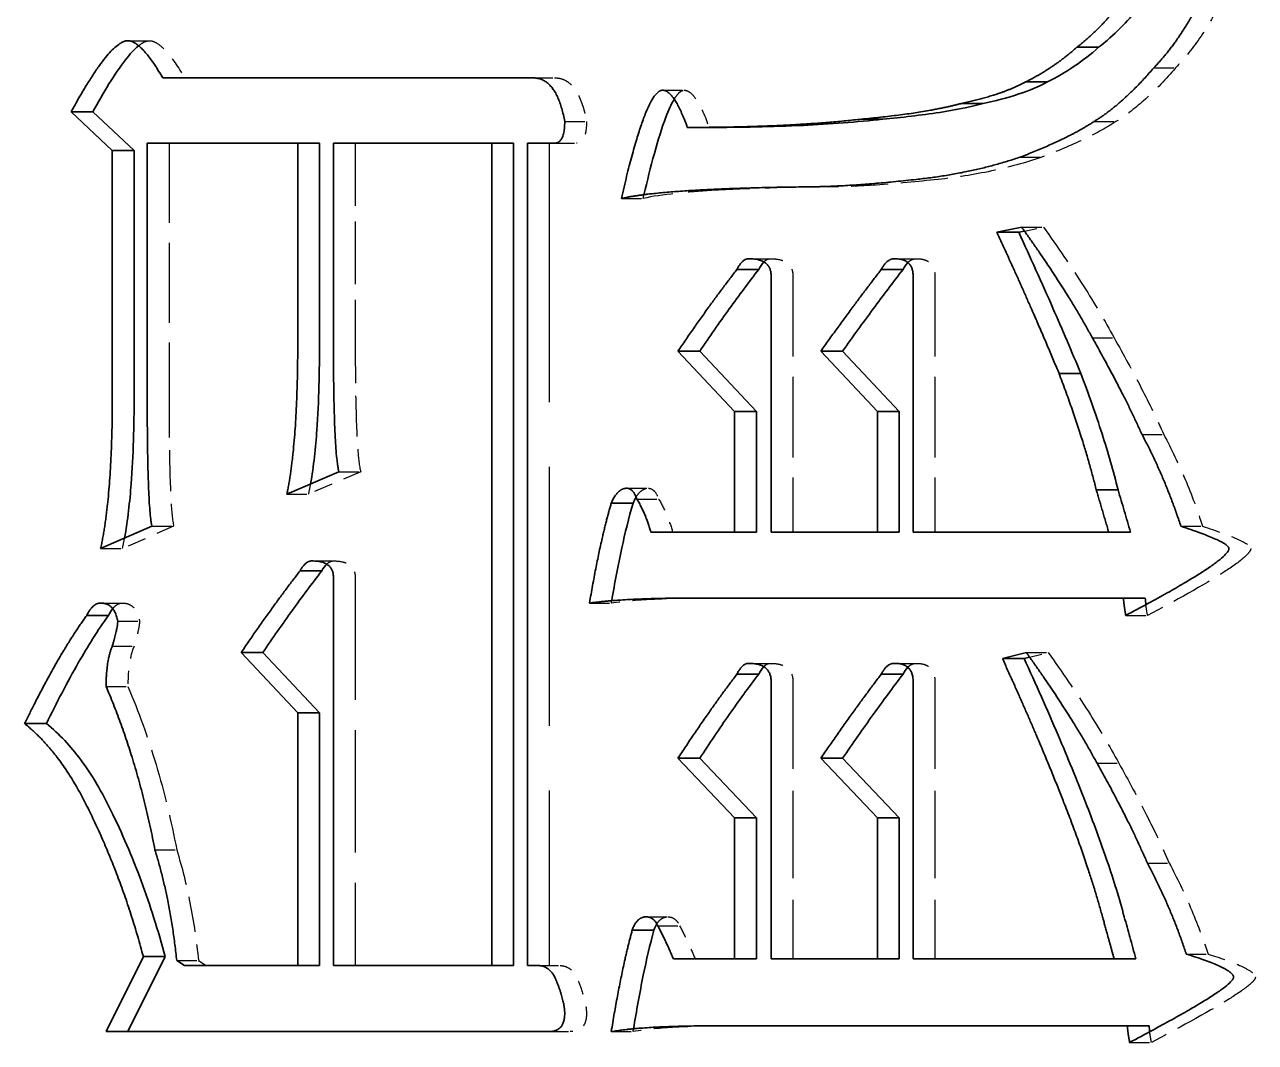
# Model space of a CAD drawing. Header units: millimetres. Extents: x 200 to 5740, y 200 to 4000.
# Drawn here: x 2017.54 to 2027.2, y 3589.88 to 3597.87 of the extents above; entities that cross this region are included whole.
import ezdxf

# ---------------------------------------------------------------- set-up
doc = ezdxf.new("R2010")
doc.units = ezdxf.units.MM
doc.header["$LTSCALE"] = 20
doc.linetypes.add('DASHED', pattern=[0.2067, 0.1654, -0.0413])
doc.layers.add('可見 (ISO)', color=7, linetype='Continuous', lineweight=35)
doc.layers.add('隱藏 (ISO)', color=7, linetype='DASHED', lineweight=25)

msp = doc.modelspace()

# ---------------------------------------------------------------- linework, layer by layer
at = {"layer": '可見 (ISO)'}
for p, q in [((2025.8026, 3597.6896), (2025.9736, 3597.6896)), ((2018.6262, 3597.4497), (2021.5321, 3597.4497)), ((2025.4006, 3597.4173), (2025.5716, 3597.4173)), ((2024.8949, 3597.2487), (2025.0659, 3597.2487)), ((2018.2303, 3596.8792), (2017.9074, 3597.1839)), ((2017.9074, 3597.1839), (2018.0784, 3597.1839)), ((2018.4013, 3596.8792), (2018.0784, 3597.1839)), ((2024.109, 3597.1256), (2024.2801, 3597.1256)), ((2022.7444, 3597.0607), (2022.9154, 3597.0607)), ((2018.5044, 3596.9375), (2018.5044, 3594.9473)), ((2019.6862, 3596.9375), (2018.5044, 3596.9375)), ((2019.6862, 3596.9375), (2019.8573, 3596.9375)), ((2019.6862, 3595.3751), (2019.6862, 3596.9375)), ((2019.8573, 3595.3751), (2019.8573, 3596.9375)), ((2019.9665, 3596.9375), (2019.9665, 3595.3751)), ((2021.2092, 3596.9375), (2019.9665, 3596.9375)), ((2021.2092, 3596.9375), (2021.3803, 3596.9375)), ((2021.2092, 3590.4805), (2021.2092, 3596.9375)), ((2021.3803, 3590.4805), (2021.3803, 3596.9375)), ((2021.7027, 3596.9375), (2021.4895, 3596.9375)), ((2021.4895, 3596.9375), (2021.4895, 3590.4805)), ((2018.2303, 3594.9473), (2018.2303, 3596.8792)), ((2018.2303, 3596.8792), (2018.4013, 3596.8792)), ((2018.4013, 3594.9473), (2018.4013, 3596.8792)), ((2025.1751, 3596.2374), (2025.3701, 3596.2763)), ((2025.1751, 3596.2374), (2025.3462, 3596.2374)), ((2025.3462, 3596.2374), (2025.3914, 3596.2464)), ((2023.1343, 3595.9456), (2023.3053, 3595.9456)), ((2024.2674, 3595.9456), (2024.4384, 3595.9456)), ((2023.4024, 3595.8938), (2023.4024, 3593.8841)), ((2024.5172, 3595.8938), (2024.5172, 3593.8841)), ((2022.6713, 3595.3038), (2022.8423, 3595.3038)), ((2023.116, 3594.8306), (2022.6713, 3595.3038)), ((2023.2871, 3594.8306), (2022.8423, 3595.3038)), ((2023.7923, 3595.3038), (2023.9633, 3595.3038)), ((2024.237, 3594.8306), (2023.7923, 3595.3038)), ((2024.408, 3594.8306), (2023.9633, 3595.3038)), ((2025.6625, 3595.1288), (2025.8335, 3595.1288)), ((2023.116, 3594.8306), (2023.2871, 3594.8306)), ((2023.116, 3593.8841), (2023.116, 3594.8306)), ((2023.2871, 3593.8841), (2023.2871, 3594.8306)), ((2024.237, 3594.8306), (2024.408, 3594.8306)), ((2024.237, 3593.8841), (2024.237, 3594.8306)), ((2024.408, 3593.8841), (2024.408, 3594.8306)), ((2020.0091, 3594.3573), (2019.601, 3594.1823)), ((2025.9549, 3594.2147), (2026.1259, 3594.2147)), ((2022.1474, 3594.111), (2022.3184, 3594.111)), ((2018.5409, 3593.9294), (2018.1389, 3593.7544)), ((2022.4581, 3593.8841), (2023.116, 3593.8841)), ((2023.116, 3593.8841), (2023.2871, 3593.8841)), ((2023.4024, 3593.8841), (2024.237, 3593.8841)), ((2024.237, 3593.8841), (2024.408, 3593.8841)), ((2024.5172, 3593.8841), (2026.0524, 3593.8841)), ((2026.0524, 3593.8841), (2026.2234, 3593.8841)), ((2019.7045, 3593.5794), (2019.8755, 3593.5794)), ((2019.9665, 3593.5275), (2019.9665, 3590.4805)), ((2026.1681, 3593.3654), (2022.781, 3593.3654)), ((2026.1681, 3593.3654), (2026.3392, 3593.3654)), ((2018.0292, 3593.2293), (2018.2002, 3593.2293)), ((2019.2415, 3592.9375), (2019.4125, 3592.9375)), ((2019.6862, 3592.4643), (2019.2415, 3592.9375)), ((2019.8573, 3592.4643), (2019.4125, 3592.9375)), ((2025.2178, 3592.8922), (2025.4066, 3592.9375)), ((2025.2178, 3592.8922), (2025.3888, 3592.8922)), ((2025.3888, 3592.8922), (2025.4317, 3592.9025)), ((2023.1343, 3592.769), (2023.3053, 3592.769)), ((2024.2674, 3592.769), (2024.4384, 3592.769)), ((2023.4024, 3592.7106), (2023.4024, 3590.5324)), ((2024.5172, 3592.7106), (2024.5172, 3590.5324)), ((2017.5419, 3592.38), (2017.7129, 3592.38)), ((2019.6862, 3592.4643), (2019.8573, 3592.4643)), ((2019.6862, 3590.4805), (2019.6862, 3592.4643)), ((2019.8573, 3590.4805), (2019.8573, 3592.4643)), ((2023.116, 3591.6409), (2022.6713, 3592.1077)), ((2022.6713, 3592.1077), (2022.8423, 3592.1077)), ((2023.2871, 3591.6409), (2022.8423, 3592.1077)), ((2024.237, 3591.6409), (2023.7923, 3592.1077)), ((2023.7923, 3592.1077), (2023.9633, 3592.1077)), ((2024.408, 3591.6409), (2023.9633, 3592.1077)), ((2023.116, 3590.5324), (2023.116, 3591.6409)), ((2023.116, 3591.6409), (2023.2871, 3591.6409)), ((2023.2871, 3590.5324), (2023.2871, 3591.6409)), ((2024.237, 3590.5324), (2024.237, 3591.6409)), ((2024.237, 3591.6409), (2024.408, 3591.6409)), ((2024.408, 3590.5324), (2024.408, 3591.6409)), ((2022.3119, 3590.7593), (2022.4829, 3590.7593)), ((2018.1815, 3589.9619), (2018.4739, 3590.5518)), ((2018.3525, 3589.9619), (2018.6449, 3590.5518)), ((2018.4739, 3590.5518), (2018.6449, 3590.5518)), ((2018.7359, 3590.5194), (2018.7968, 3590.4805)), ((2018.7968, 3590.4805), (2019.6862, 3590.4805)), ((2019.6862, 3590.4805), (2019.8573, 3590.4805)), ((2019.9665, 3590.4805), (2021.2092, 3590.4805)), ((2021.2092, 3590.4805), (2021.3803, 3590.4805)), ((2021.4895, 3590.4805), (2021.5748, 3590.4805)), ((2022.6348, 3590.5324), (2023.116, 3590.5324)), ((2023.116, 3590.5324), (2023.2871, 3590.5324)), ((2023.4024, 3590.5324), (2024.237, 3590.5324)), ((2024.237, 3590.5324), (2024.408, 3590.5324)), ((2024.5172, 3590.5324), (2026.095, 3590.5324)), ((2026.095, 3590.5324), (2026.266, 3590.5324)), ((2021.654, 3589.9619), (2018.1815, 3589.9619)), ((2026.1986, 3590.0072), (2022.9455, 3590.0072)), ((2026.1986, 3590.0072), (2026.3696, 3590.0072))]:
    msp.add_line(p, q, dxfattribs=at)
for points, degree in [([(2026.7834, 3598.085), (2026.619, 3597.7479), (2026.4057, 3597.5275)], 2), ([(2025.8026, 3597.6896), (2025.9915, 3597.8387), (2026.1133, 3598.0008)], 2), ([(2017.9074, 3597.1839), (2018.212, 3597.7414), (2018.3521, 3597.7414)], 2), ([(2018.3521, 3597.7414), (2018.4557, 3597.7414), (2018.6262, 3597.4497)], 2), ([(2025.4006, 3597.4173), (2025.6199, 3597.5275), (2025.8026, 3597.6896)], 2), ([(2026.4057, 3597.5275), (2026.1681, 3597.2487), (2025.9366, 3597.1061)], 2), ([(2021.5321, 3597.4497), (2021.721, 3597.4497), (2021.7819, 3597.1061)], 2), ([(2024.8949, 3597.2487), (2025.2056, 3597.3136), (2025.4006, 3597.4173)], 2), ([(2022.2266, 3596.5032), (2022.4216, 3597.3525), (2022.5495, 3597.3525)], 2), ([(2022.5495, 3597.3525), (2022.6409, 3597.3525), (2022.7444, 3597.0607)], 2), ([(2024.109, 3597.1256), (2024.6086, 3597.1709), (2024.8949, 3597.2487)], 2), ([(2021.7819, 3597.1061), (2021.7819, 3596.9375), (2021.7027, 3596.9375)], 2), ([(2022.7444, 3597.0607), (2023.5425, 3597.0607), (2024.109, 3597.1256)], 2), ([(2025.9366, 3597.1061), (2025.7295, 3596.97), (2025.3579, 3596.8273)], 2), ([(2025.3579, 3596.8273), (2024.9741, 3596.6977), (2024.5416, 3596.6523)], 2), ([(2024.5416, 3596.6523), (2024.0055, 3596.5939), (2023.6704, 3596.5939)], 2), ([(2023.6704, 3596.5939), (2022.5799, 3596.581), (2022.2266, 3596.5032)], 2), ([(2025.6625, 3595.1288), (2025.4676, 3595.6021), (2025.1751, 3596.2374)], 2), ([(2025.3701, 3596.2763), (2025.7234, 3595.7836), (2025.9245, 3595.4076)], 2), ([(2022.6713, 3595.3038), (2022.9028, 3595.6474), (2023.1343, 3595.9456)], 2), ([(2023.1343, 3595.9456), (2023.177, 3596.0299), (2023.2257, 3596.0299)], 2), ([(2023.2257, 3596.0299), (2023.4024, 3596.0299), (2023.4024, 3595.8938)], 2), ([(2023.3053, 3595.9456), (2023.3166, 3595.9678), (2023.3298, 3595.989), (2023.3452, 3596.0046)], 3), ([(2023.7923, 3595.3038), (2024.0359, 3595.6474), (2024.2674, 3595.9456)], 2), ([(2024.2674, 3595.9456), (2024.3101, 3596.0299), (2024.371, 3596.0299)], 2), ([(2024.371, 3596.0299), (2024.5172, 3596.0299), (2024.5172, 3595.8938)], 2), ([(2024.4384, 3595.9456), (2024.4483, 3595.9652), (2024.4607, 3595.9847), (2024.4759, 3596)], 3), ([(2019.601, 3594.1823), (2019.6862, 3594.5907), (2019.6862, 3595.3751)], 2), ([(2019.9665, 3595.3751), (2019.9665, 3594.5259), (2020.0091, 3594.3573)], 2), ([(2025.9245, 3595.4076), (2026.156, 3594.9991), (2026.3144, 3594.6491)], 2), ([(2025.9549, 3594.2147), (2025.8514, 3594.6361), (2025.6625, 3595.1288)], 2), ([(2018.1389, 3593.7544), (2018.2303, 3594.1758), (2018.2303, 3594.9473)], 2), ([(2018.5044, 3594.9473), (2018.5044, 3594.098), (2018.5409, 3593.9294)], 2), ([(2026.3144, 3594.6491), (2026.4971, 3594.3055), (2026.619, 3593.9294)], 2), ([(2022.1474, 3594.111), (2022.1962, 3594.2277), (2022.2693, 3594.2277)], 2), ([(2022.2693, 3594.2277), (2022.318, 3594.2277), (2022.3485, 3594.1434)], 2), ([(2026.0524, 3593.8841), (2026.0037, 3594.0526), (2025.9549, 3594.2147)], 2), ([(2021.9768, 3593.3265), (2022.056, 3593.7998), (2022.1474, 3594.111)], 2), ([(2022.3184, 3594.111), (2022.3253, 3594.1274), (2022.3332, 3594.1438), (2022.3424, 3594.1589)], 3), ([(2022.3485, 3594.1434), (2022.4216, 3594.0202), (2022.4581, 3593.8841)], 2), ([(2026.619, 3593.9294), (2026.9967, 3593.8063), (2026.9967, 3593.7544)], 2), ([(2026.9967, 3593.7544), (2026.9967, 3593.6572), (2026.1864, 3593.2293)], 2), ([(2019.7045, 3593.5794), (2019.7472, 3593.6572), (2019.7959, 3593.6572)], 2), ([(2019.7959, 3593.6572), (2019.9665, 3593.6572), (2019.9665, 3593.5275)], 2), ([(2019.8755, 3593.5794), (2019.8864, 3593.5992), (2019.899, 3593.6178), (2019.9133, 3593.6319)], 3), ([(2019.2415, 3592.9375), (2019.473, 3593.2811), (2019.7045, 3593.5794)], 2), ([(2022.781, 3593.3654), (2022.251, 3593.3654), (2021.9768, 3593.3265)], 2), ([(2026.1864, 3593.2293), (2026.1742, 3593.3006), (2026.1681, 3593.3654)], 2), ([(2026.3448, 3593.314), (2026.3427, 3593.3311), (2026.3408, 3593.3483), (2026.3392, 3593.3654)], 3), ([(2018.0292, 3593.2293), (2018.078, 3593.3265), (2018.1389, 3593.3265)], 2), ([(2018.1389, 3593.3265), (2018.2485, 3593.3265), (2018.2729, 3593.1839)], 2), ([(2018.2002, 3593.2293), (2018.21, 3593.2488), (2018.2212, 3593.2675), (2018.2339, 3593.2831)], 3), ([(2017.5419, 3592.38), (2017.8038, 3592.9181), (2018.0292, 3593.2293)], 2), ([(2018.2729, 3593.1839), (2018.2729, 3593.132), (2018.2303, 3592.9894)], 2), ([(2018.2303, 3592.9894), (2018.1815, 3592.8727), (2018.1815, 3592.6717)], 2), ([(2023.1343, 3592.769), (2023.177, 3592.8533), (2023.2257, 3592.8533)], 2), ([(2023.2257, 3592.8533), (2023.4024, 3592.8533), (2023.4024, 3592.7106)], 2), ([(2024.2674, 3592.769), (2024.3101, 3592.8533), (2024.371, 3592.8533)], 2), ([(2024.371, 3592.8533), (2024.5172, 3592.8533), (2024.5172, 3592.7106)], 2), ([(2025.6991, 3591.7641), (2025.5102, 3592.2503), (2025.2178, 3592.8922)], 2), ([(2025.4066, 3592.9375), (2025.76, 3592.4448), (2025.961, 3592.0688)], 2), ([(2022.6713, 3592.1077), (2022.9028, 3592.4643), (2023.1343, 3592.769)], 2), ([(2023.3053, 3592.769), (2023.3164, 3592.7908), (2023.3294, 3592.8117), (2023.3444, 3592.8272)], 3), ([(2023.7923, 3592.1077), (2024.0359, 3592.4643), (2024.2674, 3592.769)], 2), ([(2024.4384, 3592.769), (2024.4482, 3592.7882), (2024.4603, 3592.8074), (2024.4752, 3592.8226)], 3), ([(2018.1815, 3592.6717), (2018.4313, 3592.0883), (2018.5653, 3591.3881)], 2), ([(2018.0475, 3591.6993), (2017.8282, 3592.1531), (2017.5419, 3592.38)], 2), ([(2025.961, 3592.0688), (2026.1986, 3591.6474), (2026.357, 3591.2844)], 2), ([(2018.4739, 3590.5518), (2018.3094, 3591.1677), (2018.0475, 3591.6993)], 2), ([(2026.0037, 3590.863), (2025.894, 3591.2714), (2025.6991, 3591.7641)], 2), ([(2018.5653, 3591.3881), (2018.6872, 3590.9927), (2018.7359, 3590.5194)], 2), ([(2026.357, 3591.2844), (2026.5398, 3590.9408), (2026.6616, 3590.5713)], 2), ([(2022.3119, 3590.7593), (2022.3485, 3590.863), (2022.4216, 3590.863)], 2), ([(2022.4216, 3590.863), (2022.4825, 3590.863), (2022.5129, 3590.7917)], 2), ([(2026.095, 3590.5324), (2026.0463, 3590.7139), (2026.0037, 3590.863)], 2), ([(2022.1474, 3589.9619), (2022.2266, 3590.4481), (2022.3119, 3590.7593)], 2), ([(2022.5129, 3590.7917), (2022.5799, 3590.6685), (2022.6348, 3590.5324)], 2), ([(2026.6616, 3590.5713), (2027.0332, 3590.4546), (2027.0332, 3590.3897)], 2), ([(2021.5748, 3590.4805), (2021.6722, 3590.4805), (2021.721, 3590.3508)], 2), ([(2021.721, 3590.3508), (2021.7819, 3590.1952), (2021.7819, 3590.1045)], 2), ([(2027.0332, 3590.3897), (2027.0332, 3590.3055), (2026.2169, 3589.8776)], 2), ([(2021.7819, 3590.1045), (2021.7819, 3589.9619), (2021.654, 3589.9619)], 2), ([(2022.9455, 3590.0072), (2022.4094, 3590.0072), (2022.1474, 3589.9619)], 2), ([(2026.2169, 3589.8776), (2026.2047, 3589.9424), (2026.1986, 3590.0072)], 2), ([(2026.3747, 3589.9612), (2026.3728, 3589.9765), (2026.3711, 3589.9919), (2026.3696, 3590.0072)], 3)]:
    msp.add_open_spline(points, degree=degree, dxfattribs=at)
for points, knots in [([(2025.9736, 3597.6896), (2026.0335, 3597.7368), (2026.0915, 3597.7876), (2026.1952, 3597.8914), (2026.2419, 3597.9443), (2026.2843, 3598.0008)], [-0.04546964, -0.04546964, -0.04546964, -0.04546964, -0.0216748, -0.0216748, 0, 0, 0, 0]), ([(2018.0784, 3597.1839), (2018.1579, 3597.3294), (2018.2488, 3597.483), (2018.3662, 3597.6333), (2018.4018, 3597.6737), (2018.4371, 3597.7022)], [-0.06087101, -0.06087101, -0.06087101, -0.06087101, -0.02394028, -0.02394028, -0.01000463, -0.01000463, -0.01000463, -0.01000463]), ([(2025.5716, 3597.4173), (2025.644, 3597.4537), (2025.7141, 3597.4947), (2025.8487, 3597.5858), (2025.9127, 3597.6355), (2025.9736, 3597.6896)], [-0.05091929, -0.05091929, -0.05091929, -0.05091929, -0.02533757, -0.02533757, 0, 0, 0, 0]), ([(2025.0659, 3597.2487), (2025.1601, 3597.2684), (2025.2561, 3597.2928), (2025.4235, 3597.3486), (2025.5004, 3597.3794), (2025.5716, 3597.4173)], [-0.05605717, -0.05605717, -0.05605717, -0.05605717, -0.02539477, -0.02539477, 0, 0, 0, 0]), ([(2022.4044, 3596.5326), (2022.4537, 3596.7447), (2022.5142, 3596.9787), (2022.5955, 3597.1916), (2022.6177, 3597.2431), (2022.6417, 3597.2828)], [-0.0696383, -0.0696383, -0.0696383, -0.0696383, -0.02466884, -0.02466884, -0.01111321, -0.01111321, -0.01111321, -0.01111321]), ([(2024.2801, 3597.1256), (2024.4266, 3597.1389), (2024.5806, 3597.1562), (2024.8372, 3597.1964), (2024.957, 3597.2191), (2025.0659, 3597.2487)], [-0.08301709, -0.08301709, -0.08301709, -0.08301709, -0.03588741, -0.03588741, 0, 0, 0, 0]), ([(2022.9154, 3597.0607), (2023.1604, 3597.0607), (2023.4109, 3597.0653), (2023.862, 3597.0867), (2024.0745, 3597.102), (2024.2801, 3597.1256)], [-0.1442496, -0.1442496, -0.1442496, -0.1442496, -0.0659909, -0.0659909, 0, 0, 0, 0]), ([(2025.8335, 3595.1288), (2025.7632, 3595.2996), (2025.6884, 3595.4737), (2025.5272, 3595.8405), (2025.4364, 3596.0412), (2025.3462, 3596.2374)], [-0.1214259, -0.1214259, -0.1214259, -0.1214259, -0.0655258, -0.0655258, 0, 0, 0, 0]), ([(2022.8423, 3595.3038), (2022.9178, 3595.4158), (2022.995, 3595.5268), (2023.1493, 3595.7406), (2023.2264, 3595.844), (2023.3053, 3595.9456)], [-0.08088692, -0.08088692, -0.08088692, -0.08088692, -0.03954399, -0.03954399, 0, 0, 0, 0]), ([(2023.9633, 3595.3038), (2024.0424, 3595.4154), (2024.1227, 3595.5263), (2024.2809, 3595.7401), (2024.3592, 3595.8435), (2024.4384, 3595.9456)], [-0.08164662, -0.08164662, -0.08164662, -0.08164662, -0.03973086, -0.03973086, 0, 0, 0, 0]), ([(2019.7872, 3594.2622), (2019.8113, 3594.4004), (2019.8263, 3594.5494), (2019.852, 3594.9094), (2019.8573, 3595.1502), (2019.8573, 3595.3751)], [-0.1081147, -0.1081147, -0.1081147, -0.1081147, -0.0674757, -0.0674757, 0, 0, 0, 0]), ([(2026.1259, 3594.2147), (2026.0897, 3594.3623), (2026.0472, 3594.5095), (2025.95, 3594.8136), (2025.8934, 3594.9726), (2025.8335, 3595.1288)], [-0.09635371, -0.09635371, -0.09635371, -0.09635371, -0.05059369, -0.05059369, 0, 0, 0, 0]), ([(2018.3261, 3593.8359), (2018.3516, 3593.9759), (2018.3678, 3594.1252), (2018.3955, 3594.4864), (2018.4013, 3594.7237), (2018.4013, 3594.9473)], [-0.1085668, -0.1085668, -0.1085668, -0.1085668, -0.0670583, -0.0670583, 0, 0, 0, 0]), ([(2026.2234, 3593.8841), (2026.2073, 3593.9397), (2026.1911, 3593.9954), (2026.1586, 3594.1056), (2026.1423, 3594.1602), (2026.1259, 3594.2147)], [-0.03464897, -0.03464897, -0.03464897, -0.03464897, -0.01716983, -0.01716983, 0, 0, 0, 0]), ([(2022.151, 3593.3453), (2022.1742, 3593.4828), (2022.2006, 3593.6234), (2022.2554, 3593.8759), (2022.2849, 3593.9966), (2022.3184, 3594.111)], [-0.07780341, -0.07780341, -0.07780341, -0.07780341, -0.03593624, -0.03593624, 0, 0, 0, 0]), ([(2019.4125, 3592.9375), (2019.488, 3593.0495), (2019.5652, 3593.1605), (2019.7195, 3593.3744), (2019.7966, 3593.4777), (2019.8755, 3593.5794)], [-0.08088692, -0.08088692, -0.08088692, -0.08088692, -0.03954399, -0.03954399, 0, 0, 0, 0]), ([(2017.7129, 3592.38), (2017.7914, 3592.5413), (2017.8767, 3592.7063), (2018.0371, 3592.9857), (2018.1165, 3593.1137), (2018.2002, 3593.2293)], [-0.09835513, -0.09835513, -0.09835513, -0.09835513, -0.04376876, -0.04376876, 0, 0, 0, 0]), ([(2025.8701, 3591.7641), (2025.8021, 3591.9391), (2025.7289, 3592.1169), (2025.5696, 3592.4903), (2025.4793, 3592.6936), (2025.3888, 3592.8922)], [-0.1229837, -0.1229837, -0.1229837, -0.1229837, -0.0662107, -0.0662107, 0, 0, 0, 0]), ([(2022.8423, 3592.1077), (2022.9176, 3592.2236), (2022.9948, 3592.3384), (2023.149, 3592.5587), (2023.2262, 3592.6649), (2023.3053, 3592.769)], [-0.0824285, -0.0824285, -0.0824285, -0.0824285, -0.04017511, -0.04017511, 0, 0, 0, 0]), ([(2023.9633, 3592.1077), (2024.0421, 3592.2231), (2024.1224, 3592.338), (2024.2807, 3592.5582), (2024.359, 3592.6644), (2024.4384, 3592.769)], [-0.08316965, -0.08316965, -0.08316965, -0.08316965, -0.0403571, -0.0403571, 0, 0, 0, 0]), ([(2018.2185, 3591.6993), (2018.1514, 3591.8381), (2018.0734, 3591.9739), (2017.9039, 3592.2022), (2017.8145, 3592.2994), (2017.7129, 3592.38)], [-0.08730286, -0.08730286, -0.08730286, -0.08730286, -0.04046687, -0.04046687, 0, 0, 0, 0]), ([(2018.6449, 3590.5518), (2018.5911, 3590.7533), (2018.5285, 3590.9518), (2018.386, 3591.3352), (2018.307, 3591.5197), (2018.2185, 3591.6993)], [-0.1236841, -0.1236841, -0.1236841, -0.1236841, -0.0608479, -0.0608479, 0, 0, 0, 0]), ([(2026.1747, 3590.863), (2026.136, 3591.0072), (2026.0914, 3591.1514), (2025.9902, 3591.4508), (2025.9314, 3591.6091), (2025.8701, 3591.7641)], [-0.09544334, -0.09544334, -0.09544334, -0.09544334, -0.05047556, -0.05047556, 0, 0, 0, 0]), ([(2026.266, 3590.5324), (2026.2506, 3590.5901), (2026.2348, 3590.6482), (2026.2044, 3590.7581), (2026.1896, 3590.8108), (2026.1747, 3590.863)], [-0.03436821, -0.03436821, -0.03436821, -0.03436821, -0.01635786, -0.01635786, 0, 0, 0, 0]), ([(2022.3221, 3589.9843), (2022.345, 3590.1236), (2022.3707, 3590.2666), (2022.4233, 3590.5215), (2022.4513, 3590.644), (2022.4829, 3590.7593)], [-0.07837969, -0.07837969, -0.07837969, -0.07837969, -0.03602559, -0.03602559, 0, 0, 0, 0]), ([(2022.4829, 3590.7593), (2022.4882, 3590.7741), (2022.4945, 3590.789), (2022.5032, 3590.8043), (2022.5042, 3590.806), (2022.5053, 3590.8076)], [-0.016762505, -0.016762505, -0.016762505, -0.016762505, -0.01199388, -0.01199388, -0.01139386, -0.01139386, -0.01139386, -0.01139386])]:
    msp.add_open_spline(points, degree=3, knots=knots, dxfattribs=at)
at = {"layer": '隱藏 (ISO)', "ltscale": 0.047517}
for p, q in [((2018.3521, 3597.7414), (2018.5231, 3597.7414)), ((2026.4057, 3597.5275), (2026.5767, 3597.5275)), ((2021.5321, 3597.4497), (2021.7031, 3597.4497)), ((2022.5495, 3597.3525), (2022.7205, 3597.3525)), ((2021.7819, 3597.1061), (2021.9529, 3597.1061)), ((2025.9366, 3597.1061), (2026.1077, 3597.1061)), ((2021.7027, 3596.9375), (2021.8737, 3596.9375)), ((2025.3579, 3596.8273), (2025.5289, 3596.8273)), ((2022.2266, 3596.5032), (2022.3976, 3596.5032)), ((2025.3701, 3596.2763), (2025.5411, 3596.2763)), ((2023.2257, 3596.0299), (2023.3967, 3596.0299)), ((2024.371, 3596.0299), (2024.542, 3596.0299)), ((2025.9245, 3595.4076), (2026.0955, 3595.4076)), ((2026.3144, 3594.6491), (2026.4854, 3594.6491)), ((2020.0091, 3594.3573), (2020.1801, 3594.3573)), ((2022.2693, 3594.2277), (2022.4403, 3594.2277)), ((2019.601, 3594.1823), (2019.772, 3594.1823)), ((2022.3485, 3594.1434), (2022.5195, 3594.1434)), ((2018.5409, 3593.9294), (2018.712, 3593.9294)), ((2026.619, 3593.9294), (2026.79, 3593.9294)), ((2018.1389, 3593.7544), (2018.3099, 3593.7544)), ((2019.7959, 3593.6572), (2019.9669, 3593.6572)), ((2018.1389, 3593.3265), (2018.3099, 3593.3265)), ((2021.9768, 3593.3265), (2022.1479, 3593.3265)), ((2018.2729, 3593.1839), (2018.4439, 3593.1839)), ((2026.1864, 3593.2293), (2026.3574, 3593.2293)), ((2018.2303, 3592.9894), (2018.4013, 3592.9894)), ((2023.2257, 3592.8533), (2023.3967, 3592.8533)), ((2024.371, 3592.8533), (2024.542, 3592.8533)), ((2025.4066, 3592.9375), (2025.5777, 3592.9375)), ((2018.1815, 3592.6717), (2018.3525, 3592.6717)), ((2025.961, 3592.0688), (2026.132, 3592.0688)), ((2018.5653, 3591.3881), (2018.7363, 3591.3881)), ((2026.357, 3591.2844), (2026.528, 3591.2844)), ((2022.4216, 3590.863), (2022.5926, 3590.863)), ((2022.5129, 3590.7917), (2022.6839, 3590.7917)), ((2026.6616, 3590.5713), (2026.8326, 3590.5713)), ((2018.7359, 3590.5194), (2018.9069, 3590.5194)), ((2021.5748, 3590.4805), (2021.7458, 3590.4805)), ((2021.654, 3589.9619), (2021.825, 3589.9619)), ((2022.1474, 3589.9619), (2022.3184, 3589.9619)), ((2026.2169, 3589.8776), (2026.3879, 3589.8776))]:
    msp.add_line(p, q, dxfattribs=at)
at = {"layer": '隱藏 (ISO)', "ltscale": 0.189444}
msp.add_line((2018.6754, 3596.9375), (2018.6754, 3594.9473), dxfattribs=at)
at = {"layer": '隱藏 (ISO)', "ltscale": 0.148695}
msp.add_line((2020.1375, 3596.9375), (2020.1375, 3595.3751), dxfattribs=at)
at = {"layer": '隱藏 (ISO)', "ltscale": 0.614836}
msp.add_line((2021.6605, 3596.9375), (2021.6605, 3590.4805), dxfattribs=at)
at = {"layer": '隱藏 (ISO)', "ltscale": 0.015332}
msp.add_line((2025.3914, 3596.2464), (2025.5411, 3596.2763), dxfattribs=at)
at = {"layer": '隱藏 (ISO)', "ltscale": 0.191296}
for p, q in [((2023.5734, 3595.8938), (2023.5734, 3593.8841)), ((2024.6882, 3595.8938), (2024.6882, 3593.8841))]:
    msp.add_line(p, q, dxfattribs=at)
at = {"layer": '隱藏 (ISO)', "ltscale": 0.044499}
msp.add_line((2020.1801, 3594.3573), (2019.772, 3594.1823), dxfattribs=at)
at = {"layer": '隱藏 (ISO)', "ltscale": 0.043927}
msp.add_line((2018.712, 3593.9294), (2018.3099, 3593.7544), dxfattribs=at)
at = {"layer": '隱藏 (ISO)', "ltscale": 0.290081}
msp.add_line((2020.1375, 3593.5275), (2020.1375, 3590.4805), dxfattribs=at)
at = {"layer": '隱藏 (ISO)', "ltscale": 0.015064}
msp.add_line((2025.4317, 3592.9025), (2025.5777, 3592.9375), dxfattribs=at)
at = {"layer": '隱藏 (ISO)', "ltscale": 0.207348}
for p, q in [((2023.5734, 3592.7106), (2023.5734, 3590.5324)), ((2024.6882, 3592.7106), (2024.6882, 3590.5324))]:
    msp.add_line(p, q, dxfattribs=at)
at = {"layer": '隱藏 (ISO)', "ltscale": 0.0071}
msp.add_line((2018.9069, 3590.5194), (2018.9678, 3590.4805), dxfattribs=at)
at = {"layer": '隱藏 (ISO)', "ltscale": 0.065638}
msp.add_open_spline([(2026.9544, 3598.085), (2026.9024, 3597.9784), (2026.8438, 3597.8746), (2026.7175, 3597.6881), (2026.6507, 3597.604), (2026.5767, 3597.5275)], degree=3, knots=[-0.068995, -0.068995, -0.068995, -0.068995, -0.03292983, -0.03292983, 0, 0, 0, 0], dxfattribs=at)
at = {"layer": '隱藏 (ISO)', "ltscale": 0.009542}
msp.add_open_spline([(2018.4371, 3597.7022), (2018.4389, 3597.7036), (2018.4406, 3597.7049), (2018.4574, 3597.7179), (2018.4745, 3597.7289), (2018.5021, 3597.7391), (2018.5126, 3597.7414), (2018.5231, 3597.7414)], degree=3, knots=[-0.01000463, -0.01000463, -0.01000463, -0.01000463, -0.00931482, -0.00931482, -0.00336676, -0.00336676, 0, 0, 0, 0], dxfattribs=at)
at = {"layer": '隱藏 (ISO)', "ltscale": 0.040345}
msp.add_open_spline([(2018.5231, 3597.7414), (2018.5323, 3597.7414), (2018.5413, 3597.7397), (2018.5601, 3597.7336), (2018.5699, 3597.7288), (2018.6023, 3597.7091), (2018.6246, 3597.6886), (2018.6967, 3597.6118), (2018.7505, 3597.5297), (2018.7972, 3597.4497)], degree=3, knots=[-0.04564165, -0.04564165, -0.04564165, -0.04564165, -0.04222143, -0.04222143, -0.03827546, -0.03827546, -0.02826867, -0.02826867, 0, 0, 0, 0], dxfattribs=at)
at = {"layer": '隱藏 (ISO)', "ltscale": 0.062358}
msp.add_open_spline([(2026.5767, 3597.5275), (2026.5033, 3597.4413), (2026.4243, 3597.3579), (2026.268, 3597.2174), (2026.19, 3597.1569), (2026.1077, 3597.1061)], degree=3, knots=[-0.06532706, -0.06532706, -0.06532706, -0.06532706, -0.03038683, -0.03038683, 0, 0, 0, 0], dxfattribs=at)
at = {"layer": '隱藏 (ISO)', "ltscale": 0.044989}
msp.add_open_spline([(2021.7031, 3597.4497), (2021.7235, 3597.4497), (2021.7435, 3597.4467), (2021.7819, 3597.4335), (2021.7993, 3597.4237), (2021.8414, 3597.3905), (2021.8624, 3597.3634), (2021.9155, 3597.2708), (2021.9382, 3597.1889), (2021.9529, 3597.1061)], degree=3, knots=[-0.05168779, -0.05168779, -0.05168779, -0.05168779, -0.0442985, -0.0442985, -0.03704474, -0.03704474, -0.02526427, -0.02526427, 0, 0, 0, 0], dxfattribs=at)
at = {"layer": '隱藏 (ISO)', "ltscale": 0.010673}
msp.add_open_spline([(2022.6417, 3597.2828), (2022.6446, 3597.2875), (2022.6475, 3597.2921), (2022.6597, 3597.3105), (2022.6711, 3597.3253), (2022.69, 3597.3415), (2022.6969, 3597.3462), (2022.7095, 3597.3512), (2022.7149, 3597.3525), (2022.7205, 3597.3525)], degree=3, knots=[-0.01111321, -0.01111321, -0.01111321, -0.01111321, -0.00950034, -0.00950034, -0.00431266, -0.00431266, -0.0017825, -0.0017825, 0, 0, 0, 0], dxfattribs=at)
at = {"layer": '隱藏 (ISO)', "ltscale": 0.035411}
msp.add_open_spline([(2022.7205, 3597.3525), (2022.7284, 3597.3525), (2022.7361, 3597.3508), (2022.7519, 3597.3446), (2022.7597, 3597.3398), (2022.7846, 3597.3206), (2022.8007, 3597.3008), (2022.8512, 3597.2252), (2022.8851, 3597.1461), (2022.9154, 3597.0607)], degree=3, knots=[-0.04636485, -0.04636485, -0.04636485, -0.04636485, -0.04247259, -0.04247259, -0.03809067, -0.03809067, -0.02737903, -0.02737903, 0, 0, 0, 0], dxfattribs=at)
at = {"layer": '隱藏 (ISO)', "ltscale": 0.019875}
msp.add_open_spline([(2021.9529, 3597.1061), (2021.9529, 3597.0814), (2021.9516, 3597.0549), (2021.9449, 3597.0133), (2021.9404, 3596.9952), (2021.9289, 3596.9708), (2021.9237, 3596.9625), (2021.9117, 3596.95), (2021.9055, 3596.9456), (2021.8906, 3596.939), (2021.8822, 3596.9375), (2021.8737, 3596.9375)], degree=3, knots=[-0.02077484, -0.02077484, -0.02077484, -0.02077484, -0.01332615, -0.01332615, -0.00809346, -0.00809346, -0.00514661, -0.00514661, -0.00272611, -0.00272611, 0, 0, 0, 0], dxfattribs=at)
at = {"layer": '隱藏 (ISO)', "ltscale": 0.064389}
msp.add_open_spline([(2026.1077, 3597.1061), (2026.0298, 3597.0549), (2025.9426, 3597.0084), (2025.7528, 3596.917), (2025.6389, 3596.8696), (2025.5289, 3596.8273)], degree=3, knots=[-0.0664779, -0.0664779, -0.0664779, -0.0664779, -0.03733709, -0.03733709, 0, 0, 0, 0], dxfattribs=at)
at = {"layer": '隱藏 (ISO)', "ltscale": 0.084449}
msp.add_open_spline([(2025.5289, 3596.8273), (2025.3989, 3596.7834), (2025.2667, 3596.7474), (2024.994, 3596.6889), (2024.8537, 3596.6671), (2024.7126, 3596.6523)], degree=3, knots=[-0.08881892, -0.08881892, -0.08881892, -0.08881892, -0.04525435, -0.04525435, 0, 0, 0, 0], dxfattribs=at)
at = {"layer": '隱藏 (ISO)', "ltscale": 0.088399}
msp.add_open_spline([(2024.7126, 3596.6523), (2024.5532, 3596.6349), (2024.3868, 3596.6193), (2024.1013, 3596.6001), (2023.9673, 3596.5939), (2023.8414, 3596.5939)], degree=3, knots=[-0.09145978, -0.09145978, -0.09145978, -0.09145978, -0.04018317, -0.04018317, 0, 0, 0, 0], dxfattribs=at)
at = {"layer": '隱藏 (ISO)', "ltscale": 0.146631}
msp.add_open_spline([(2023.8414, 3596.5939), (2023.556, 3596.5906), (2023.222, 3596.5828), (2022.7535, 3596.5533), (2022.5417, 3596.5349), (2022.3976, 3596.5032)], degree=3, knots=[-0.1210354, -0.1210354, -0.1210354, -0.1210354, -0.0469587, -0.0469587, 0, 0, 0, 0], dxfattribs=at)
at = {"layer": '隱藏 (ISO)', "ltscale": 0.002785}
msp.add_open_spline([(2022.3976, 3596.5032), (2022.3999, 3596.5129), (2022.4021, 3596.5228), (2022.4044, 3596.5326)], degree=3, dxfattribs=at)
at = {"layer": '隱藏 (ISO)', "ltscale": 0.099979}
for points in [[(2025.5411, 3596.2763), (2025.6489, 3596.1259), (2025.7565, 3595.9693), (2025.9396, 3595.6823), (2026.0222, 3595.5447), (2026.0955, 3595.4076)], [(2025.5777, 3592.9375), (2025.6855, 3592.7872), (2025.793, 3592.6305), (2025.9762, 3592.3436), (2026.0587, 3592.206), (2026.132, 3592.0688)]]:
    msp.add_open_spline(points, degree=3, knots=[-0.1041301, -0.1041301, -0.1041301, -0.1041301, -0.0473345, -0.0473345, 0, 0, 0, 0], dxfattribs=at)
at = {"layer": '隱藏 (ISO)', "ltscale": 0.0058}
msp.add_open_spline([(2023.3452, 3596.0046), (2023.3465, 3596.0061), (2023.3479, 3596.0074), (2023.3566, 3596.0155), (2023.3648, 3596.0213), (2023.3811, 3596.0282), (2023.3888, 3596.0299), (2023.3967, 3596.0299)], degree=3, knots=[-0.006219385, -0.006219385, -0.006219385, -0.006219385, -0.005618404, -0.005618404, -0.002540492, -0.002540492, 0, 0, 0, 0], dxfattribs=at)
at = {"layer": '隱藏 (ISO)', "ltscale": 0.025081}
msp.add_open_spline([(2023.3967, 3596.0299), (2023.4175, 3596.0299), (2023.4391, 3596.0285), (2023.4764, 3596.0214), (2023.4933, 3596.0164), (2023.5214, 3596.0023), (2023.533, 3595.9941), (2023.5523, 3595.9732), (2023.5595, 3595.9614), (2023.5709, 3595.9309), (2023.5734, 3595.9123), (2023.5734, 3595.8938)], degree=3, knots=[-0.02642427, -0.02642427, -0.02642427, -0.02642427, -0.01976884, -0.01976884, -0.01432514, -0.01432514, -0.00985668, -0.00985668, -0.00555519, -0.00555519, 0, 0, 0, 0], dxfattribs=at)
at = {"layer": '隱藏 (ISO)', "ltscale": 0.007364}
msp.add_open_spline([(2024.4759, 3596), (2024.4762, 3596.0003), (2024.4766, 3596.0007), (2024.486, 3596.01), (2024.4963, 3596.0175), (2024.5188, 3596.0275), (2024.5302, 3596.0299), (2024.542, 3596.0299)], degree=3, knots=[-0.007906662, -0.007906662, -0.007906662, -0.007906662, -0.007768316, -0.007768316, -0.003782292, -0.003782292, 0, 0, 0, 0], dxfattribs=at)
at = {"layer": '隱藏 (ISO)', "ltscale": 0.022469}
msp.add_open_spline([(2024.542, 3596.0299), (2024.5576, 3596.0299), (2024.5735, 3596.0288), (2024.6017, 3596.0232), (2024.6146, 3596.0192), (2024.6383, 3596.0073), (2024.6488, 3595.9996), (2024.6671, 3595.9793), (2024.674, 3595.9673), (2024.6858, 3595.9349), (2024.6882, 3595.9141), (2024.6882, 3595.8938)], degree=3, knots=[-0.02369909, -0.02369909, -0.02369909, -0.02369909, -0.01873532, -0.01873532, -0.01452473, -0.01452473, -0.01039366, -0.01039366, -0.00610235, -0.00610235, 0, 0, 0, 0], dxfattribs=at)
at = {"layer": '隱藏 (ISO)', "ltscale": 0.097053}
msp.add_open_spline([(2020.1375, 3595.3751), (2020.1375, 3595.1), (2020.1407, 3594.7461), (2020.1623, 3594.4698), (2020.1692, 3594.4006), (2020.1801, 3594.3573)], degree=3, knots=[-0.06648507, -0.06648507, -0.06648507, -0.06648507, -0.01344443, -0.01344443, 0, 0, 0, 0], dxfattribs=at)
at = {"layer": '隱藏 (ISO)', "ltscale": 0.082267}
msp.add_open_spline([(2026.0955, 3595.4076), (2026.1688, 3595.2782), (2026.2406, 3595.1463), (2026.3702, 3594.8941), (2026.4298, 3594.7719), (2026.4854, 3594.6491)], degree=3, knots=[-0.08622922, -0.08622922, -0.08622922, -0.08622922, -0.04089735, -0.04089735, 0, 0, 0, 0], dxfattribs=at)
at = {"layer": '隱藏 (ISO)', "ltscale": 0.096995}
msp.add_open_spline([(2018.6754, 3594.9473), (2018.6754, 3594.7249), (2018.6773, 3594.3651), (2018.6955, 3594.0498), (2018.7023, 3593.9741), (2018.712, 3593.9294)], degree=3, knots=[-0.05209697, -0.05209697, -0.05209697, -0.05209697, -0.0137614, -0.0137614, 0, 0, 0, 0], dxfattribs=at)
at = {"layer": '隱藏 (ISO)', "ltscale": 0.075169}
msp.add_open_spline([(2026.4854, 3594.6491), (2026.5463, 3594.5345), (2026.6021, 3594.4173), (2026.7039, 3594.1769), (2026.7495, 3594.0543), (2026.79, 3593.9294)], degree=3, knots=[-0.07908984, -0.07908984, -0.07908984, -0.07908984, -0.03961745, -0.03961745, 0, 0, 0, 0], dxfattribs=at)
at = {"layer": '隱藏 (ISO)', "ltscale": 0.007662}
msp.add_open_spline([(2019.772, 3594.1823), (2019.7774, 3594.2084), (2019.7825, 3594.235), (2019.7872, 3594.2622)], degree=3, dxfattribs=at)
at = {"layer": '隱藏 (ISO)', "ltscale": 0.012326}
msp.add_open_spline([(2022.3424, 3594.1589), (2022.3428, 3594.1596), (2022.3433, 3594.1604), (2022.3518, 3594.1741), (2022.3612, 3594.1867), (2022.3816, 3594.2067), (2022.3924, 3594.2147), (2022.416, 3594.2251), (2022.4279, 3594.2277), (2022.4403, 3594.2277)], degree=3, knots=[-0.0130947, -0.0130947, -0.0130947, -0.0130947, -0.01283132, -0.01283132, -0.00814434, -0.00814434, -0.00395295, -0.00395295, 0, 0, 0, 0], dxfattribs=at)
at = {"layer": '隱藏 (ISO)', "ltscale": 0.011979}
msp.add_open_spline([(2022.4403, 3594.2277), (2022.4445, 3594.2277), (2022.4487, 3594.2272), (2022.4569, 3594.2252), (2022.4609, 3594.2237), (2022.473, 3594.2176), (2022.4802, 3594.2114), (2022.4999, 3594.1891), (2022.5107, 3594.1677), (2022.5195, 3594.1434)], degree=3, knots=[-0.01486264, -0.01486264, -0.01486264, -0.01486264, -0.01317648, -0.01317648, -0.01149225, -0.01149225, -0.00781358, -0.00781358, 0, 0, 0, 0], dxfattribs=at)
at = {"layer": '隱藏 (ISO)', "ltscale": 0.027074}
msp.add_open_spline([(2022.5195, 3594.1434), (2022.5435, 3594.1028), (2022.5649, 3594.0607), (2022.6017, 3593.9738), (2022.6169, 3593.9295), (2022.6291, 3593.8841)], degree=3, knots=[-0.02857942, -0.02857942, -0.02857942, -0.02857942, -0.01418859, -0.01418859, 0, 0, 0, 0], dxfattribs=at)
at = {"layer": '隱藏 (ISO)', "ltscale": 0.04231}
msp.add_open_spline([(2026.79, 3593.9294), (2026.8913, 3593.8964), (2027.0112, 3593.8546), (2027.1099, 3593.8064), (2027.1332, 3593.7937), (2027.1541, 3593.7769), (2027.1591, 3593.7722), (2027.1643, 3593.765), (2027.1658, 3593.7625), (2027.1673, 3593.7581), (2027.1677, 3593.7562), (2027.1677, 3593.7544)], degree=3, knots=[-0.0287013, -0.0287013, -0.0287013, -0.0287013, -0.00882648, -0.00882648, -0.00326016, -0.00326016, -0.00141509, -0.00141509, -0.00055426, -0.00055426, 0, 0, 0, 0], dxfattribs=at)
at = {"layer": '隱藏 (ISO)', "ltscale": 0.007835}
msp.add_open_spline([(2018.3099, 3593.7544), (2018.3157, 3593.7811), (2018.3211, 3593.8083), (2018.3261, 3593.8359)], degree=3, dxfattribs=at)
at = {"layer": '隱藏 (ISO)', "ltscale": 0.096953}
msp.add_open_spline([(2027.1677, 3593.7544), (2027.1677, 3593.7522), (2027.1674, 3593.7501), (2027.1663, 3593.7456), (2027.1655, 3593.7432), (2027.1621, 3593.7353), (2027.1586, 3593.7298), (2027.1453, 3593.7116), (2027.1312, 3593.6977), (2027.0769, 3593.6494), (2027.0188, 3593.6093), (2026.802, 3593.4688), (2026.5664, 3593.3396), (2026.3574, 3593.2293)], degree=3, knots=[-0.1131469, -0.1131469, -0.1131469, -0.1131469, -0.1120471, -0.1120471, -0.1107785, -0.1107785, -0.1076238, -0.1076238, -0.0989953, -0.0989953, -0.074477, -0.074477, 0, 0, 0, 0], dxfattribs=at)
at = {"layer": '隱藏 (ISO)', "ltscale": 0.005987}
msp.add_open_spline([(2019.9133, 3593.6319), (2019.9142, 3593.6327), (2019.915, 3593.6335), (2019.9237, 3593.6415), (2019.9324, 3593.6478), (2019.95, 3593.6553), (2019.9583, 3593.6572), (2019.9669, 3593.6572)], degree=3, knots=[-0.006423041, -0.006423041, -0.006423041, -0.006423041, -0.006058832, -0.006058832, -0.002749246, -0.002749246, 0, 0, 0, 0], dxfattribs=at)
at = {"layer": '隱藏 (ISO)', "ltscale": 0.024084}
msp.add_open_spline([(2019.9669, 3593.6572), (2019.9872, 3593.6572), (2020.0081, 3593.6558), (2020.0444, 3593.6489), (2020.0608, 3593.6441), (2020.0879, 3593.6305), (2020.099, 3593.6226), (2020.1174, 3593.6027), (2020.1243, 3593.5915), (2020.1352, 3593.5626), (2020.1375, 3593.545), (2020.1375, 3593.5275)], degree=3, knots=[-0.02537444, -0.02537444, -0.02537444, -0.02537444, -0.01890081, -0.01890081, -0.01362107, -0.01362107, -0.00934519, -0.00934519, -0.00525094, -0.00525094, 0, 0, 0, 0], dxfattribs=at)
at = {"layer": '隱藏 (ISO)', "ltscale": 0.081533}
msp.add_open_spline([(2022.952, 3593.3654), (2022.8004, 3593.3654), (2022.6377, 3593.363), (2022.3781, 3593.3505), (2022.2553, 3593.3418), (2022.1479, 3593.3265)], degree=3, knots=[-0.08333865, -0.08333865, -0.08333865, -0.08333865, -0.03462334, -0.03462334, 0, 0, 0, 0], dxfattribs=at)
at = {"layer": '隱藏 (ISO)', "ltscale": 0.001717}
msp.add_open_spline([(2022.1479, 3593.3265), (2022.1489, 3593.3328), (2022.1499, 3593.339), (2022.151, 3593.3453)], degree=3, dxfattribs=at)
at = {"layer": '隱藏 (ISO)', "ltscale": 0.008926}
msp.add_open_spline([(2018.2339, 3593.2831), (2018.2386, 3593.2888), (2018.2434, 3593.2942), (2018.2576, 3593.3076), (2018.2678, 3593.315), (2018.2889, 3593.3243), (2018.2992, 3593.3265), (2018.3099, 3593.3265)], degree=3, knots=[-0.009478157, -0.009478157, -0.009478157, -0.009478157, -0.007308825, -0.007308825, -0.00340745, -0.00340745, 0, 0, 0, 0], dxfattribs=at)
at = {"layer": '隱藏 (ISO)', "ltscale": 0.021101}
msp.add_open_spline([(2018.3099, 3593.3265), (2018.3242, 3593.3265), (2018.3385, 3593.3247), (2018.3648, 3593.3161), (2018.3765, 3593.3099), (2018.4, 3593.2907), (2018.4104, 3593.2774), (2018.4316, 3593.2386), (2018.4393, 3593.2108), (2018.4439, 3593.1839)], degree=3, knots=[-0.02221714, -0.02221714, -0.02221714, -0.02221714, -0.01765223, -0.01765223, -0.01343877, -0.01343877, -0.0082138, -0.0082138, 0, 0, 0, 0], dxfattribs=at)
at = {"layer": '隱藏 (ISO)', "ltscale": 0.008066}
msp.add_open_spline([(2026.3574, 3593.2293), (2026.3535, 3593.2524), (2026.3499, 3593.2757), (2026.3461, 3593.304), (2026.3454, 3593.309), (2026.3448, 3593.314)], degree=3, knots=[-0.013745957, -0.013745957, -0.013745957, -0.013745957, -0.00668973, -0.00668973, -0.00517707, -0.00517707, -0.00517707, -0.00517707], dxfattribs=at)
at = {"layer": '隱藏 (ISO)', "ltscale": 0.018971}
msp.add_open_spline([(2018.4439, 3593.1839), (2018.4439, 3593.1651), (2018.4397, 3593.1388), (2018.4248, 3593.0708), (2018.4125, 3593.0269), (2018.4013, 3592.9894)], degree=3, knots=[-0.02083399, -0.02083399, -0.02083399, -0.02083399, -0.01180201, -0.01180201, 0, 0, 0, 0], dxfattribs=at)
at = {"layer": '隱藏 (ISO)', "ltscale": 0.030766}
msp.add_open_spline([(2018.4013, 3592.9894), (2018.3832, 3592.9462), (2018.3719, 3592.8983), (2018.3557, 3592.793), (2018.3525, 3592.7311), (2018.3525, 3592.6717)], degree=3, knots=[-0.03197417, -0.03197417, -0.03197417, -0.03197417, -0.01780633, -0.01780633, 0, 0, 0, 0], dxfattribs=at)
at = {"layer": '隱藏 (ISO)', "ltscale": 0.005904}
msp.add_open_spline([(2023.3444, 3592.8272), (2023.346, 3592.8289), (2023.3477, 3592.8305), (2023.3566, 3592.8388), (2023.3648, 3592.8446), (2023.3811, 3592.8516), (2023.3888, 3592.8533), (2023.3967, 3592.8533)], degree=3, knots=[-0.0063263, -0.0063263, -0.0063263, -0.0063263, -0.005618404, -0.005618404, -0.002540492, -0.002540492, 0, 0, 0, 0], dxfattribs=at)
at = {"layer": '隱藏 (ISO)', "ltscale": 0.025551}
msp.add_open_spline([(2023.3967, 3592.8533), (2023.417, 3592.8533), (2023.438, 3592.8519), (2023.4745, 3592.8449), (2023.4911, 3592.8399), (2023.5193, 3592.8257), (2023.5312, 3592.8172), (2023.5512, 3592.7955), (2023.5587, 3592.7831), (2023.5708, 3592.7506), (2023.5734, 3592.7305), (2023.5734, 3592.7106)], degree=3, knots=[-0.02692775, -0.02692775, -0.02692775, -0.02692775, -0.02043863, -0.02043863, -0.01508009, -0.01508009, -0.01047811, -0.01047811, -0.00596637, -0.00596637, 0, 0, 0, 0], dxfattribs=at)
at = {"layer": '隱藏 (ISO)', "ltscale": 0.00747}
msp.add_open_spline([(2024.4752, 3592.8226), (2024.4757, 3592.8232), (2024.4763, 3592.8237), (2024.486, 3592.8333), (2024.4963, 3592.8409), (2024.5188, 3592.8509), (2024.5302, 3592.8533), (2024.542, 3592.8533)], degree=3, knots=[-0.008018665, -0.008018665, -0.008018665, -0.008018665, -0.007768316, -0.007768316, -0.003782292, -0.003782292, 0, 0, 0, 0], dxfattribs=at)
at = {"layer": '隱藏 (ISO)', "ltscale": 0.022959}
msp.add_open_spline([(2024.542, 3592.8533), (2024.5572, 3592.8533), (2024.5726, 3592.8521), (2024.6003, 3592.8466), (2024.6129, 3592.8426), (2024.6366, 3592.8307), (2024.6474, 3592.8228), (2024.6662, 3592.8017), (2024.6733, 3592.789), (2024.6857, 3592.7548), (2024.6882, 3592.7324), (2024.6882, 3592.7106)], degree=3, knots=[-0.02420795, -0.02420795, -0.02420795, -0.02420795, -0.01937, -0.01937, -0.01523307, -0.01523307, -0.01100239, -0.01100239, -0.00652157, -0.00652157, 0, 0, 0, 0], dxfattribs=at)
at = {"layer": '隱藏 (ISO)', "ltscale": 0.12846}
msp.add_open_spline([(2018.3525, 3592.6717), (2018.4378, 3592.4725), (2018.511, 3592.2677), (2018.6392, 3591.8389), (2018.693, 3591.6146), (2018.7363, 3591.3881)], degree=3, knots=[-0.135009, -0.135009, -0.135009, -0.135009, -0.0693264, -0.0693264, 0, 0, 0, 0], dxfattribs=at)
at = {"layer": '隱藏 (ISO)', "ltscale": 0.084742}
msp.add_open_spline([(2026.132, 3592.0688), (2026.2073, 3591.9354), (2026.2806, 3591.7991), (2026.4123, 3591.5383), (2026.4724, 3591.4118), (2026.528, 3591.2844)], degree=3, knots=[-0.08882362, -0.08882362, -0.08882362, -0.08882362, -0.04212691, -0.04212691, 0, 0, 0, 0], dxfattribs=at)
at = {"layer": '隱藏 (ISO)', "ltscale": 0.084571}
msp.add_open_spline([(2018.7363, 3591.3881), (2018.7782, 3591.2521), (2018.8124, 3591.1133), (2018.8693, 3590.8234), (2018.8912, 3590.6715), (2018.9069, 3590.5194)], degree=3, knots=[-0.08885802, -0.08885802, -0.08885802, -0.08885802, -0.0459195, -0.0459195, 0, 0, 0, 0], dxfattribs=at)
at = {"layer": '隱藏 (ISO)', "ltscale": 0.0746}
msp.add_open_spline([(2026.528, 3591.2844), (2026.5887, 3591.1703), (2026.6446, 3591.0536), (2026.7463, 3590.8155), (2026.792, 3590.6944), (2026.8326, 3590.5713)], degree=3, knots=[-0.07848834, -0.07848834, -0.07848834, -0.07848834, -0.0391644, -0.0391644, 0, 0, 0, 0], dxfattribs=at)
at = {"layer": '隱藏 (ISO)', "ltscale": 0.010679}
msp.add_open_spline([(2022.5053, 3590.8076), (2022.5111, 3590.8172), (2022.5179, 3590.8263), (2022.5345, 3590.8432), (2022.5445, 3590.8504), (2022.5675, 3590.8606), (2022.5798, 3590.863), (2022.5926, 3590.863)], degree=3, knots=[-0.01139386, -0.01139386, -0.01139386, -0.01139386, -0.00795849, -0.00795849, -0.00406799, -0.00406799, 0, 0, 0, 0], dxfattribs=at)
at = {"layer": '隱藏 (ISO)', "ltscale": 0.012123}
msp.add_open_spline([(2022.5926, 3590.863), (2022.6044, 3590.863), (2022.616, 3590.861), (2022.6379, 3590.8517), (2022.6474, 3590.8449), (2022.6679, 3590.8237), (2022.677, 3590.808), (2022.6839, 3590.7917)], degree=3, knots=[-0.01288018, -0.01288018, -0.01288018, -0.01288018, -0.00909699, -0.00909699, -0.00537285, -0.00537285, 0, 0, 0, 0], dxfattribs=at)
at = {"layer": '隱藏 (ISO)', "ltscale": 0.027528}
msp.add_open_spline([(2022.6839, 3590.7917), (2022.7065, 3590.7502), (2022.7278, 3590.7081), (2022.7684, 3590.6216), (2022.7877, 3590.5773), (2022.8058, 3590.5324)], degree=3, knots=[-0.0290152, -0.0290152, -0.0290152, -0.0290152, -0.014652, -0.014652, 0, 0, 0, 0], dxfattribs=at)
at = {"layer": '隱藏 (ISO)', "ltscale": 0.042249}
msp.add_open_spline([(2026.8326, 3590.5713), (2026.9233, 3590.5428), (2027.0215, 3590.5091), (2027.1236, 3590.4621), (2027.1549, 3590.4458), (2027.1842, 3590.423), (2027.1914, 3590.4164), (2027.199, 3590.4061), (2027.2013, 3590.4023), (2027.2037, 3590.3955), (2027.2042, 3590.3926), (2027.2042, 3590.3897)], degree=3, knots=[-0.03126168, -0.03126168, -0.03126168, -0.03126168, -0.0124512, -0.0124512, -0.00483558, -0.00483558, -0.0021731, -0.0021731, -0.00087424, -0.00087424, 0, 0, 0, 0], dxfattribs=at)
at = {"layer": '隱藏 (ISO)', "ltscale": 0.020519}
msp.add_open_spline([(2021.7458, 3590.4805), (2021.7554, 3590.4805), (2021.7651, 3590.4795), (2021.7836, 3590.4754), (2021.7925, 3590.4724), (2021.8179, 3590.4601), (2021.8326, 3590.4482), (2021.8658, 3590.4103), (2021.8808, 3590.3805), (2021.892, 3590.3508)], degree=3, knots=[-0.02158042, -0.02158042, -0.02158042, -0.02158042, -0.01849986, -0.01849986, -0.01552825, -0.01552825, -0.00959663, -0.00959663, 0, 0, 0, 0], dxfattribs=at)
at = {"layer": '隱藏 (ISO)', "ltscale": 0.0243}
msp.add_open_spline([(2021.892, 3590.3508), (2021.9094, 3590.3065), (2021.9262, 3590.258), (2021.946, 3590.1776), (2021.9529, 3590.1396), (2021.9529, 3590.1045)], degree=3, knots=[-0.02502918, -0.02502918, -0.02502918, -0.02502918, -0.01053265, -0.01053265, 0, 0, 0, 0], dxfattribs=at)
at = {"layer": '隱藏 (ISO)', "ltscale": 0.096682}
msp.add_open_spline([(2027.2042, 3590.3897), (2027.2042, 3590.3878), (2027.2039, 3590.386), (2027.2028, 3590.382), (2027.202, 3590.3799), (2027.1986, 3590.3727), (2027.195, 3590.3677), (2027.1816, 3590.351), (2027.1672, 3590.3378), (2027.1126, 3590.2922), (2027.0538, 3590.2532), (2026.8249, 3590.1096), (2026.565, 3589.9704), (2026.3879, 3589.8776)], degree=3, knots=[-0.09308535, -0.09308535, -0.09308535, -0.09308535, -0.09230911, -0.09230911, -0.09138834, -0.09138834, -0.08902605, -0.08902605, -0.08234806, -0.08234806, -0.06303666, -0.06303666, 0, 0, 0, 0], dxfattribs=at)
at = {"layer": '隱藏 (ISO)', "ltscale": 0.021449}
msp.add_open_spline([(2021.9529, 3590.1045), (2021.9529, 3590.09), (2021.9519, 3590.0753), (2021.9472, 3590.0488), (2021.9438, 3590.0368), (2021.9335, 3590.0136), (2021.9265, 3590.0029), (2021.9077, 3589.9841), (2021.8963, 3589.9769), (2021.8653, 3589.9644), (2021.8448, 3589.9619), (2021.825, 3589.9619)], degree=3, knots=[-0.02261565, -0.02261565, -0.02261565, -0.02261565, -0.01827825, -0.01827825, -0.01454436, -0.01454436, -0.01058863, -0.01058863, -0.00632691, -0.00632691, 0, 0, 0, 0], dxfattribs=at)
at = {"layer": '隱藏 (ISO)', "ltscale": 0.08097}
msp.add_open_spline([(2023.1165, 3590.0072), (2022.9649, 3590.0072), (2022.8006, 3590.0045), (2022.5444, 3589.9899), (2022.4224, 3589.9799), (2022.3184, 3589.9619)], degree=3, knots=[-0.08243916, -0.08243916, -0.08243916, -0.08243916, -0.03363924, -0.03363924, 0, 0, 0, 0], dxfattribs=at)
at = {"layer": '隱藏 (ISO)', "ltscale": 0.002073}
msp.add_open_spline([(2022.3184, 3589.9619), (2022.3196, 3589.9693), (2022.3209, 3589.9768), (2022.3221, 3589.9843)], degree=3, dxfattribs=at)
at = {"layer": '隱藏 (ISO)', "ltscale": 0.007974}
msp.add_open_spline([(2026.3879, 3589.8776), (2026.3838, 3589.8991), (2026.3803, 3589.9207), (2026.3763, 3589.9487), (2026.3755, 3589.9549), (2026.3747, 3589.9612)], degree=3, knots=[-0.013118629, -0.013118629, -0.013118629, -0.013118629, -0.006535336, -0.006535336, -0.004638917, -0.004638917, -0.004638917, -0.004638917], dxfattribs=at)

doc.saveas('drawing.dxf')
